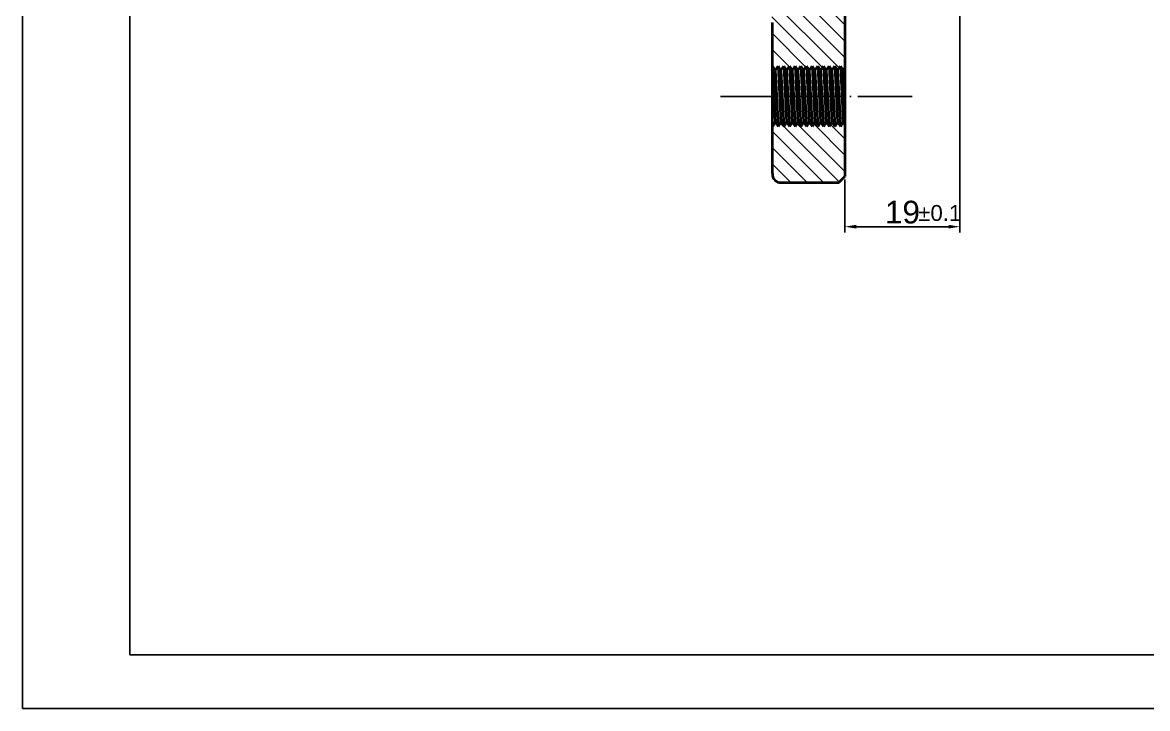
# Model space of a CAD drawing. Header units: millimetres. Extents: x 2411 to 2909, y 698 to 1050.
# Drawn here: x 2411.3 to 2659.3, y 698 to 849.1 of the extents above; entities that cross this region are included whole.
import ezdxf

# ---------------------------------------------------------------- set-up
doc = ezdxf.new("R2010")
doc.units = ezdxf.units.MM
doc.linetypes.add('ACAD_ISO04W100', pattern=[30, 24, -3, 0, -3])
doc.linetypes.add('ACAD_ISO05W100', pattern=[33, 24, -3, 0, -3, 0, -3])
for name, color, linetype, lineweight in [('AM_0', 7, 'Continuous', 40), ('AM_4', 1, 'ACAD_ISO04W100', 25), ('AM_5', 3, 'Continuous', 25), ('AM_BOR', 2, 'ACAD_ISO05W100', 35)]:
    doc.layers.add(name, color=color, linetype=linetype, lineweight=lineweight)
doc.styles.get("Standard").update_dxf_attribs({"font": 'arial.ttf'})
doc.dimstyles.new('ISO-25', dxfattribs={"dimtxt": 3, "dimasz": 2.5, "dimexe": 1.25, "dimexo": 0.625, "dimtad": 1, "dimtxsty": 'Standard', "dimcen": 2.5, "dimadec": 0, "dimazin": 0, "dimtfac": 1, "dimtmove": 0, "dimatfit": 3, "dimfxl": 1, "dimarcsym": 0})

# ---------------------------------------------------------------- blocks, each defined once
blk = doc.blocks.new('A3 ZTL')
for p, q in [((19.57, 280.82), (19.57, 9.78)), ((19.57, 9.78), (401.17, 9.78))]:
    blk.add_line(p, q)
at = {"layer": 'AM_BOR', "color": 135, "linetype": 'Continuous', "lineweight": 25}
for p, q in [((0, 0), (0, 290.61)), ((410.96, 0), (0, 0))]:
    blk.add_line(p, q, dxfattribs=at)
blk = doc.blocks.new('*D19')
at = {"layer": 'AM_5', "color": 0, "lineweight": -2, "transparency": 16777216}
for p, q in [((2617.94, 863.12), (2617.94, 802.89)), ((2592.6, 814.56), (2592.6, 802.89)), ((2615.44, 804.14), (2595.1, 804.14))]:
    blk.add_line(p, q, dxfattribs=at)
at = {"layer": 'AM_5', "color": 0, "transparency": 16777216}
for points in [[(2595.1, 804.56), (2595.1, 803.73), (2592.6, 804.14)], [(2615.44, 804.56), (2615.44, 803.73), (2617.94, 804.14)]]:
    blk.add_solid(points, dxfattribs=at)
at = {"layer": 'Defpoints', "color": 0, "transparency": 16777216}
for p in [(2617.94, 863.74), (2592.6, 815.18), (2592.6, 804.14)]:
    blk.add_point(p, dxfattribs=at)
at = {"layer": 'AM_5', "color": 0, "transparency": 16777216, "insert": (2605.27, 807.32), "char_height": 3, "attachment_point": 5}
blk.add_mtext('{\\H1.6667x;19}', dxfattribs=at)

msp = doc.modelspace()

# ---------------------------------------------------------------- hatches: boundary and pattern name
at = {"layer": 'AM_5'}
h = msp.add_hatch(dxfattribs=at)
h.set_pattern_fill('ANSI31', color=256, scale=0.8, angle=90)
h.paths.add_polyline_path([(2589.603, 882.296), (2580.825, 882.296), (2577.64, 884.074), (2508.073, 884.074), (2507.603, 883.518, -0.1038075), (2505.492, 882.407, 0.0090354), (2499.159, 881.407, 0.1943167), (2495.492, 876.546), (2495.492, 872.074), (2495.714, 870.852), (2497.492, 867.185, 0.3190907), (2498.714, 866.407), (2501.159, 866.407), (2501.159, 871.074, -0.2477904), (2504.825, 874.74), (2520.047, 874.74, -0.3027756), (2521.047, 874.185), (2521.047, 870.963), (2521.825, 870.296), (2542.492, 870.296), (2543.047, 870.074), (2544.492, 870.074, -0.2843697), (2552.047, 864.074), (2557.381, 864.074, -0.3333333), (2558.047, 863.407), (2558.047, 862.407), (2558.381, 862.074), (2564.047, 862.074, -0.3855265), (2576.603, 849.129), (2576.603, 839.513), (2577.228, 838.523), (2577.853, 839.513), (2578.478, 838.523), (2579.103, 839.513), (2579.728, 838.523), (2580.353, 839.513), (2580.978, 838.523), (2581.603, 839.513), (2582.228, 838.523), (2582.853, 839.513), (2583.478, 838.523), (2584.103, 839.513), (2584.728, 838.523), (2585.353, 839.513), (2585.978, 838.523), (2586.603, 839.513), (2587.228, 838.523), (2587.853, 839.513), (2588.478, 838.523), (2589.103, 839.513), (2589.728, 838.523), (2590.353, 839.513), (2590.978, 838.523), (2591.603, 839.513), (2592.228, 838.523), (2592.603, 839.117), (2592.603, 857.518, -0.2120885), (2592.603, 860.685, -0.1964349), (2594.825, 862.407), (2600.603, 862.407), (2600.603, 862.629), (2616.825, 862.629), (2617.936, 863.74), (2617.936, 866.074), (2616.492, 867.407), (2591.603, 867.407, -0.3487625), (2589.603, 869.407)])
h = msp.add_hatch(dxfattribs=at)
h.set_pattern_fill('ANSI31', color=256, scale=0.8, angle=90)
h.paths.add_polyline_path([(2592.603, 826.586), (2592.228, 827.18), (2591.603, 826.19), (2590.978, 827.18), (2590.353, 826.19), (2589.728, 827.18), (2589.103, 826.19), (2588.478, 827.18), (2587.853, 826.19), (2587.228, 827.18), (2586.603, 826.19), (2585.978, 827.18), (2585.353, 826.19), (2584.728, 827.18), (2584.103, 826.19), (2583.478, 827.18), (2582.853, 826.19), (2582.228, 827.18), (2581.603, 826.19), (2580.978, 827.18), (2580.353, 826.19), (2579.728, 827.18), (2579.103, 826.19), (2578.478, 827.18), (2577.853, 826.19), (2577.228, 827.18), (2576.603, 826.19), (2576.603, 815.852, 0.4444444), (2578.603, 813.852), (2591.27, 813.852), (2592.603, 815.185)])

# ---------------------------------------------------------------- linework, layer by layer
at = {"layer": 'AM_0'}
for p, q in [((2592.603, 860.685), (2592.603, 815.185)), ((2576.603, 815.852), (2576.603, 849.129)), ((2576.603, 839.513), (2577.228, 838.523)), ((2576.603, 839.513), (2577.228, 827.18)), ((2577.228, 838.523), (2577.853, 839.513)), ((2577.228, 838.523), (2577.853, 826.19)), ((2577.853, 839.513), (2578.478, 838.523)), ((2577.853, 839.513), (2578.478, 827.18)), ((2578.478, 838.523), (2579.103, 839.513)), ((2578.478, 838.523), (2579.103, 826.19)), ((2579.103, 839.513), (2579.728, 838.523)), ((2579.103, 839.513), (2579.728, 827.18)), ((2579.728, 838.523), (2580.353, 839.513)), ((2579.728, 838.523), (2580.353, 826.19)), ((2580.353, 839.513), (2580.978, 838.523)), ((2580.353, 839.513), (2580.978, 827.18)), ((2580.978, 838.523), (2581.603, 839.513)), ((2580.978, 838.523), (2581.603, 826.19)), ((2581.603, 839.513), (2582.228, 838.523)), ((2581.603, 839.513), (2582.228, 827.18)), ((2582.228, 838.523), (2582.853, 839.513)), ((2582.228, 838.523), (2582.853, 826.19)), ((2582.853, 839.513), (2583.478, 838.523)), ((2582.853, 839.513), (2583.478, 827.18)), ((2583.478, 838.523), (2584.103, 839.513)), ((2583.478, 838.523), (2584.103, 826.19)), ((2584.103, 839.513), (2584.728, 838.523)), ((2584.103, 839.513), (2584.728, 827.18)), ((2584.728, 838.523), (2585.353, 839.513)), ((2584.728, 838.523), (2585.353, 826.19)), ((2585.353, 839.513), (2585.978, 838.523)), ((2585.353, 839.513), (2585.978, 827.18)), ((2585.978, 838.523), (2586.603, 839.513)), ((2585.978, 838.523), (2586.603, 826.19)), ((2586.603, 839.513), (2587.228, 838.523)), ((2586.603, 839.513), (2587.228, 827.18)), ((2587.228, 838.523), (2587.853, 839.513)), ((2587.228, 838.523), (2587.853, 826.19)), ((2587.853, 839.513), (2588.478, 838.523)), ((2587.853, 839.513), (2588.478, 827.18)), ((2588.478, 838.523), (2589.103, 839.513)), ((2588.478, 838.523), (2589.103, 826.19)), ((2589.103, 839.513), (2589.728, 838.523)), ((2589.103, 839.513), (2589.728, 827.18)), ((2589.728, 838.523), (2590.353, 839.513)), ((2589.728, 838.523), (2590.353, 826.19)), ((2590.353, 839.513), (2590.978, 838.523)), ((2590.353, 839.513), (2590.978, 827.18)), ((2590.978, 838.523), (2591.603, 839.513)), ((2590.978, 838.523), (2591.603, 826.19)), ((2591.603, 839.513), (2592.228, 838.523)), ((2591.603, 839.513), (2592.228, 827.18)), ((2592.228, 838.523), (2592.603, 839.117)), ((2592.228, 838.523), (2592.603, 831.123)), ((2576.603, 826.19), (2577.228, 827.18)), ((2577.228, 827.18), (2577.853, 826.19)), ((2577.853, 826.19), (2578.478, 827.18)), ((2578.478, 827.18), (2579.103, 826.19)), ((2579.103, 826.19), (2579.728, 827.18)), ((2579.728, 827.18), (2580.353, 826.19)), ((2580.353, 826.19), (2580.978, 827.18)), ((2580.978, 827.18), (2581.603, 826.19)), ((2581.603, 826.19), (2582.228, 827.18)), ((2582.228, 827.18), (2582.853, 826.19)), ((2582.853, 826.19), (2583.478, 827.18)), ((2583.478, 827.18), (2584.103, 826.19)), ((2584.103, 826.19), (2584.728, 827.18)), ((2584.728, 827.18), (2585.353, 826.19)), ((2585.353, 826.19), (2585.978, 827.18)), ((2585.978, 827.18), (2586.603, 826.19)), ((2586.603, 826.19), (2587.228, 827.18)), ((2587.228, 827.18), (2587.853, 826.19)), ((2587.853, 826.19), (2588.478, 827.18)), ((2588.478, 827.18), (2589.103, 826.19)), ((2589.103, 826.19), (2589.728, 827.18)), ((2589.728, 827.18), (2590.353, 826.19)), ((2590.353, 826.19), (2590.978, 827.18)), ((2590.978, 827.18), (2591.603, 826.19)), ((2591.603, 826.19), (2592.228, 827.18)), ((2592.228, 827.18), (2592.603, 826.586)), ((2578.603, 813.852), (2591.27, 813.852)), ((2591.27, 813.852), (2592.603, 815.185))]:
    msp.add_line(p, q, dxfattribs=at)
msp.add_arc((2578.506, 815.754), 1.905, 177.07502, 272.92498, dxfattribs=at)
at = {"layer": 'AM_4', "ltscale": 0.5}
msp.add_line((2565.21, 832.852), (2608.785, 832.852), dxfattribs=at)

# ---------------------------------------------------------------- block references
at = {"linetype": 'ByBlock', "lineweight": 0, "xscale": 1.2104235, "yscale": 1.2104235, "zscale": 1.2104235}
msp.add_blockref('A3 ZTL', (2411.324, 697.991), dxfattribs=at)

# ---------------------------------------------------------------- texts
at = {"layer": 'AM_5', "insert": (2608.762, 808.915), "char_height": 3.5, "attachment_point": 1}
msp.add_mtext_dynamic_manual_height_columns('%%P0.1', width=18.23779, gutter_width=12.5, heights=[0], dxfattribs=at)

# ---------------------------------------------------------------- dimensions: what is measured, and where the dimension line sits
at = {"layer": 'AM_5'}
dim = msp.add_linear_dim(base=(2592.603, 804.142), p1=(2617.936, 863.74), p2=(2592.603, 815.185), text='{\\H1.6667x;19}', dimstyle='ISO-25', dxfattribs=at)
dim.commit()
dim.dimension.update_dxf_attribs({"geometry": '*D19', "text_midpoint": (2605.27, 807.32)})

doc.saveas('drawing.dxf')
